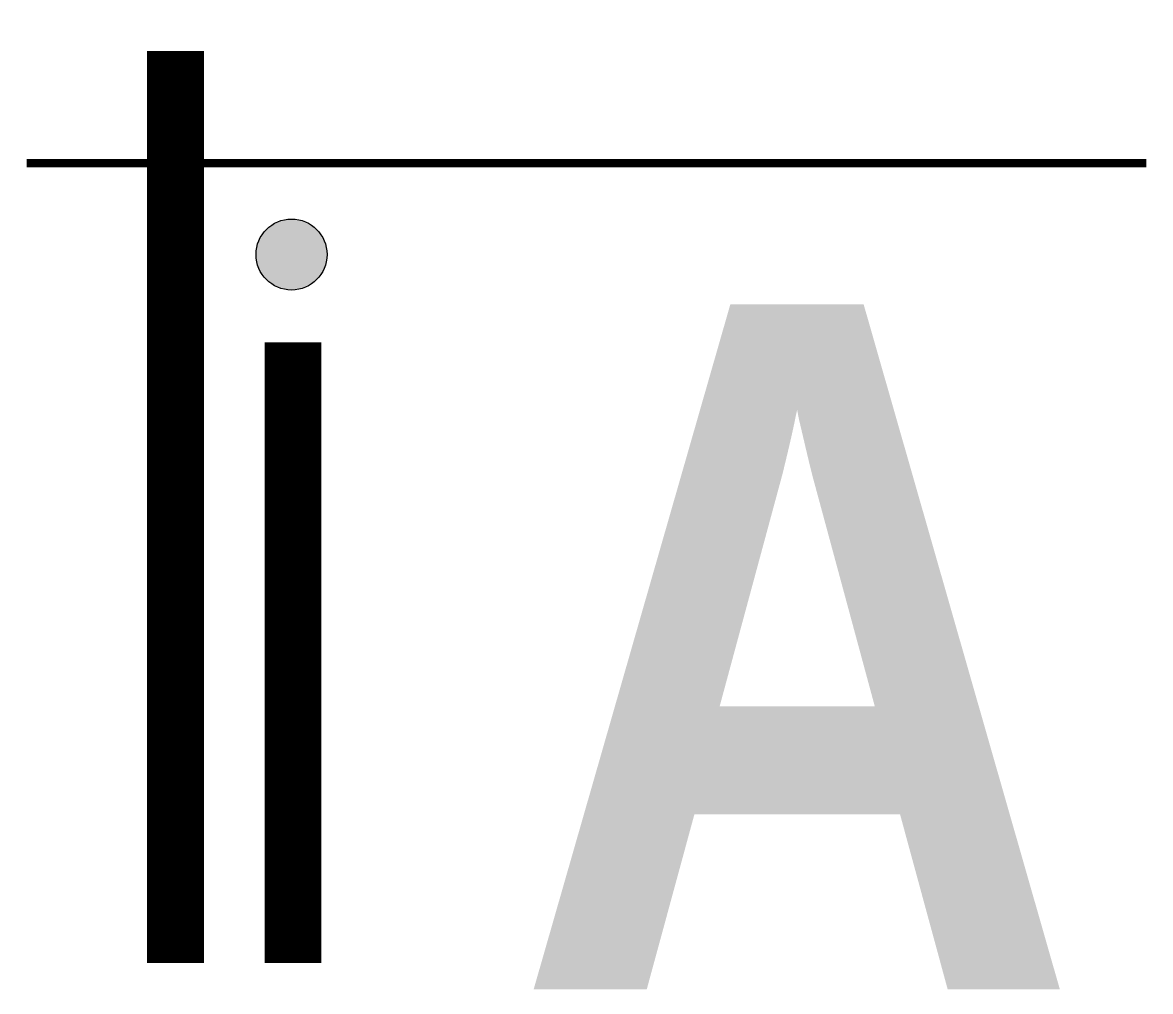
# Model space of a CAD drawing. Header units: millimetres. Extents: x -899 to 143471, y -7850 to 22336.
# Drawn here: x 89092.6 to 89240.8, y 2663.1 to 2790.4 of the extents above; entities that cross this region are included whole.
import ezdxf

# ---------------------------------------------------------------- set-up
doc = ezdxf.new("R2010")
doc.units = ezdxf.units.MM
doc.layers.add('Line @ 45', color=7, linetype='Continuous', lineweight=20)
doc.layers.add('Section Mark', color=7, linetype='Continuous', lineweight=13)
doc.styles.add('SWIS_B_N', font='swisscb.ttf', dxfattribs={"height": 2})

msp = doc.modelspace()

# ---------------------------------------------------------------- hatches: boundary and pattern name
at = {"layer": 'Section Mark'}
msp.add_hatch(color=256, dxfattribs=at).paths.add_polyline_path([(89127.96, 2755.26, -1), (89127.96, 2764.58, -1)])

# ---------------------------------------------------------------- linework, layer by layer
for points, const_width in [([(89112.73, 2786.65), (89112.73, 2666.87)], 7.47), ([(89240.21, 2771.92), (89093.19, 2771.92)], 1.12), ([(89128.15, 2748.38), (89128.15, 2666.87)], 7.47)]:
    msp.add_lwpolyline(points, dxfattribs=dict(at, const_width=const_width))
msp.add_circle((89127.96, 2759.92), 4.66, dxfattribs=at)

# ---------------------------------------------------------------- texts
at = {"layer": 'Line @ 45', "insert": (89157.18, 2753.4), "char_height": 90, "attachment_point": 1, "style": 'SWIS_B_N'}
msp.add_mtext_dynamic_manual_height_columns('A', width=103.7099, gutter_width=450, heights=[0], dxfattribs=at)

doc.saveas('drawing.dxf')
